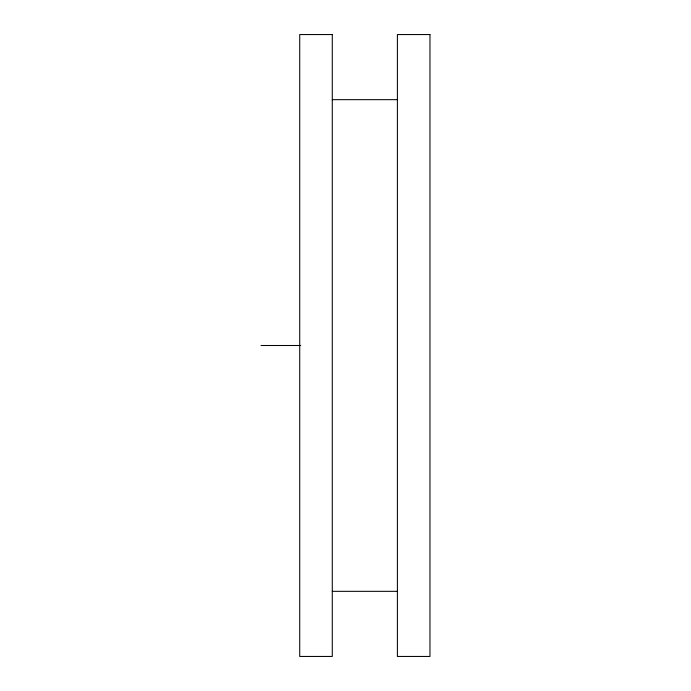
<?xml version="1.0" encoding="UTF-8"?>
<svg xmlns="http://www.w3.org/2000/svg" width="691" height="691" viewBox="0 0 691 691"><rect width="100%" height="100%" fill="white"/><g stroke="black" fill="none" stroke-linecap="round" stroke-linejoin="round"><path stroke-width="1.04" d="M332.285 99.668L397.403 99.668M261.034 345.5L300.766 345.5M332.285 591.332L397.403 591.332M332.285 34.55L299.721 34.55L299.721 656.45L332.285 656.45L332.285 34.55M429.966 34.55L397.403 34.55L397.403 656.45L429.966 656.45L429.966 34.55"/></g></svg>
